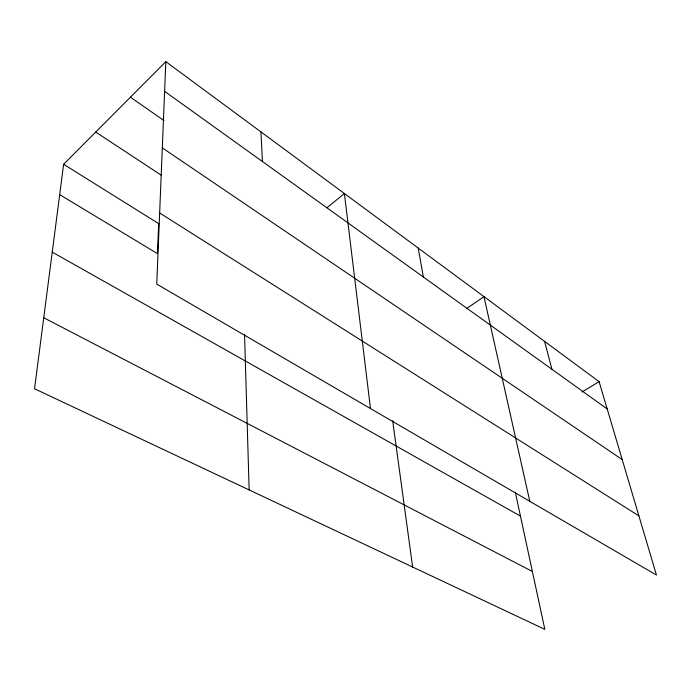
<?xml version="1.0" encoding="UTF-8"?>
<svg xmlns="http://www.w3.org/2000/svg" width="691" height="691" viewBox="0 0 691 691"><rect width="100%" height="100%" fill="white"/><g stroke="black" fill="none" stroke-linecap="round" stroke-linejoin="round"><path stroke-width="1.04" d="M165.831 61.646L156.745 284.105L656.45 575.05L599.097 381.657L165.831 61.646L63.624 164.285L34.55 388.757L544.828 629.354L515.296 492.173M326.912 207.766L344.403 193.54L370.48 408.545M466.572 308.635L483.959 296.62L529.798 501.312M581.934 392.022L599.097 381.657M43.749 317.756L532.364 571.466M52.248 252.12L520.453 516.117M59.694 194.646L157.453 253.623L158.688 223.634L63.624 164.285M159.647 212.992L638.907 515.892M95.721 132.05L161.271 175.22M162.307 147.874L622.202 459.575M130.435 97.189L163.931 120.545M164.613 91.333L607.182 408.934M544.594 341.406L551.936 369.288M418.21 248.06L423.358 277.013M392.669 420.707L412.648 567.035M260.948 131.903L262.442 161.539M244.545 334.392L249.149 489.945"/></g></svg>
